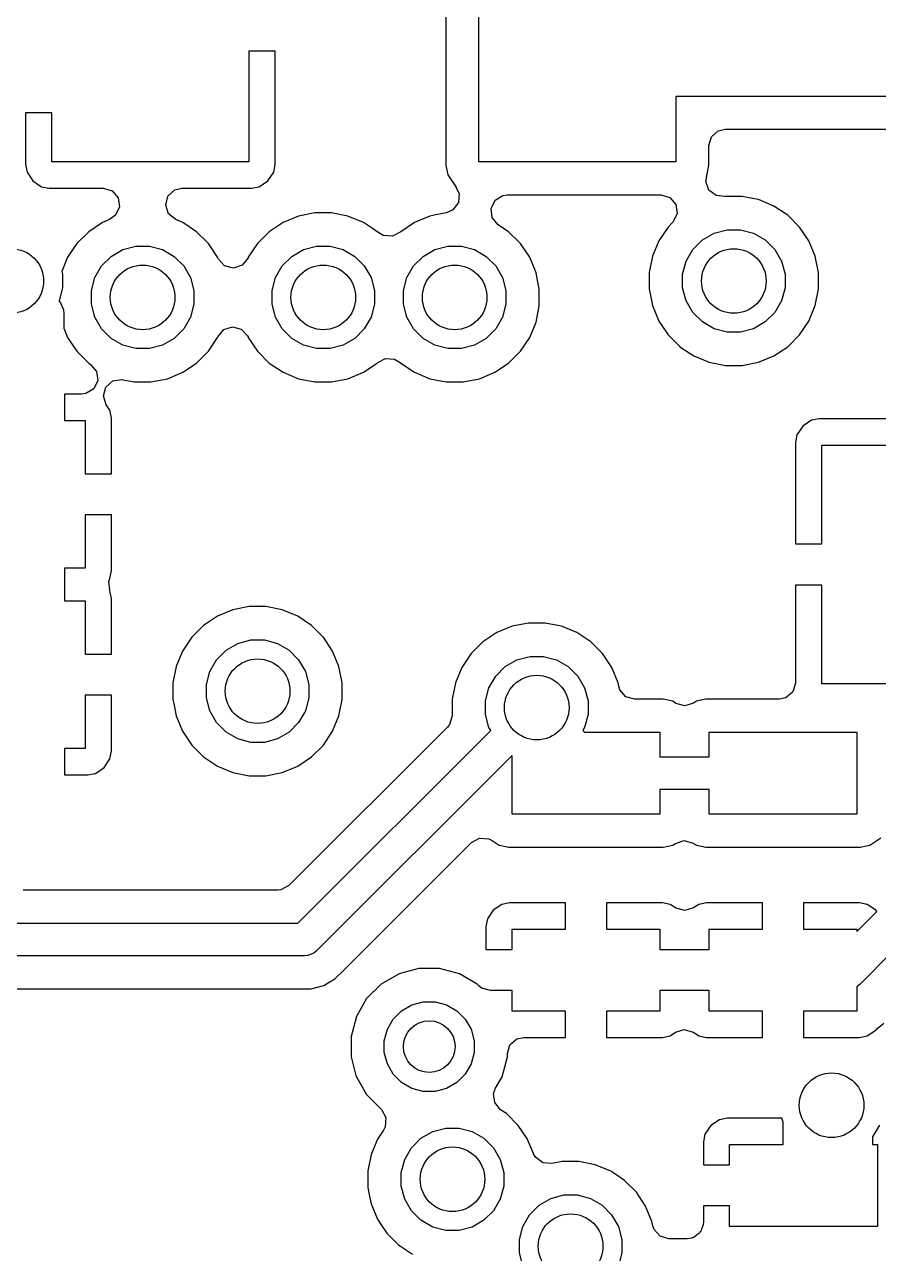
# Model space of a CAD drawing. Extents: x 3.09 to 4.62, y -6.46 to -3.15.
# Drawn here: x 3.9991 to 4.259, y -4.9513 to -4.5769 of the extents above; entities that cross this region are included whole.
import ezdxf

# ---------------------------------------------------------------- set-up
doc = ezdxf.new("R2010")
doc.units = 0
doc.header["$MEASUREMENT"] = 0
doc.layers.add('BLACK', color=7, linetype='CONTINUOUS')

msp = doc.modelspace()

# ---------------------------------------------------------------- linework, layer by layer
at = {"layer": 'BLACK', "linetype": 'CONTINUOUS'}
for p, q in [((4.12734, -4.53775), (4.12734, -4.61973)), ((4.13736, -4.61874), (4.13736, -4.53874)), ((4.07536, -4.58499), (4.06736, -4.58499)), ((4.06736, -4.58499), (4.06736, -4.61874)), ((4.07536, -4.61953), (4.07536, -4.58499)), ((4.30986, -4.59874), (4.19736, -4.59874)), ((4.19736, -4.59874), (4.19736, -4.61874)), ((4.00736, -4.60374), (3.99936, -4.60374)), ((3.99936, -4.60374), (3.99936, -4.61953)), ((4.00736, -4.61874), (4.00736, -4.60374)), ((4.20817, -4.61104), (4.21028, -4.60921)), ((4.21028, -4.60921), (4.21234, -4.60876)), ((4.21234, -4.60876), (4.31282, -4.60876)), ((4.20738, -4.61372), (4.20817, -4.61104)), ((4.20738, -4.61973), (4.20738, -4.61372)), ((3.99936, -4.61953), (3.99983, -4.62186)), ((4.06736, -4.61874), (4.00736, -4.61874)), ((4.0749, -4.62186), (4.07536, -4.61953)), ((4.07536, -4.61953), (4.07536, -4.61953)), ((4.12734, -4.61973), (4.12734, -4.61973)), ((4.12734, -4.61973), (4.12792, -4.62265)), ((4.19736, -4.61874), (4.13736, -4.61874)), ((4.20683, -4.6225), (4.20738, -4.61973)), ((3.99983, -4.62186), (4.00159, -4.62451)), ((4.00159, -4.62451), (4.00424, -4.62628)), ((4.07048, -4.62628), (4.07313, -4.62451)), ((4.07313, -4.62451), (4.0749, -4.62186)), ((4.12792, -4.62265), (4.13041, -4.62637)), ((4.2065, -4.62464), (4.20676, -4.62314)), ((4.20671, -4.62313), (4.20683, -4.6225)), ((4.20676, -4.62314), (4.20671, -4.62313)), ((4.00424, -4.62628), (4.00657, -4.62674)), ((4.00657, -4.62674), (4.00657, -4.62674)), ((4.00657, -4.62674), (4.02302, -4.62674)), ((4.02302, -4.62674), (4.02571, -4.62753)), ((4.02571, -4.62753), (4.02754, -4.62964)), ((4.04271, -4.62917), (4.04476, -4.62726)), ((4.04476, -4.62726), (4.04698, -4.62674)), ((4.04698, -4.62674), (4.06815, -4.62674)), ((4.06815, -4.62674), (4.07048, -4.62628)), ((4.06815, -4.62674), (4.06815, -4.62674)), ((4.13041, -4.62637), (4.13034, -4.62642)), ((4.13034, -4.62642), (4.13137, -4.62831)), ((4.13137, -4.62831), (4.13117, -4.6311)), ((4.20743, -4.62728), (4.2065, -4.62464)), ((4.20964, -4.62899), (4.20743, -4.62728)), ((4.02754, -4.62964), (4.02793, -4.63241)), ((4.04202, -4.63188), (4.04271, -4.62917)), ((4.0429, -4.63453), (4.04202, -4.63188)), ((4.13117, -4.6311), (4.12949, -4.63333)), ((4.14108, -4.63293), (4.14229, -4.63041)), ((4.14229, -4.63041), (4.14467, -4.62894)), ((4.14467, -4.62894), (4.14598, -4.62876)), ((4.14598, -4.62876), (4.19282, -4.62876)), ((4.19282, -4.62876), (4.1955, -4.62955)), ((4.1955, -4.62955), (4.19734, -4.63166)), ((4.19734, -4.63166), (4.19773, -4.63443)), ((4.21222, -4.62922), (4.20964, -4.62899)), ((4.21222, -4.62926), (4.21222, -4.62922)), ((4.2124, -4.62924), (4.21222, -4.62926)), ((4.21242, -4.62924), (4.2124, -4.62924)), ((4.21246, -4.62923), (4.21242, -4.62924)), ((4.21754, -4.62923), (4.21246, -4.62923)), ((4.21246, -4.62923), (4.21246, -4.62923)), ((4.2213, -4.62998), (4.21754, -4.62923)), ((4.21754, -4.62923), (4.21754, -4.62923)), ((4.22252, -4.63022), (4.2213, -4.62998)), ((4.22721, -4.63216), (4.22252, -4.63022)), ((4.02677, -4.63495), (4.02492, -4.63628)), ((4.02793, -4.63241), (4.02677, -4.63495)), ((4.04508, -4.63628), (4.0429, -4.63453)), ((4.08248, -4.63522), (4.07779, -4.63716)), ((4.08746, -4.63423), (4.08248, -4.63522)), ((4.08248, -4.63522), (4.08248, -4.63522)), ((4.09254, -4.63423), (4.08746, -4.63423)), ((4.08746, -4.63423), (4.08746, -4.63423)), ((4.09752, -4.63522), (4.09254, -4.63423)), ((4.09254, -4.63423), (4.09254, -4.63423)), ((4.10221, -4.63716), (4.09752, -4.63522)), ((4.09752, -4.63522), (4.09752, -4.63522)), ((4.12248, -4.63522), (4.11779, -4.63716)), ((4.12422, -4.63488), (4.12248, -4.63522)), ((4.12248, -4.63522), (4.12248, -4.63522)), ((4.12248, -4.63522), (4.12248, -4.63522)), ((4.12749, -4.63423), (4.12422, -4.63488)), ((4.12949, -4.63333), (4.12749, -4.63423)), ((4.14143, -4.6357), (4.14108, -4.63293)), ((4.14322, -4.63785), (4.14143, -4.6357)), ((4.19773, -4.63443), (4.19657, -4.63697)), ((4.22895, -4.63333), (4.22721, -4.63216)), ((4.23143, -4.63498), (4.22895, -4.63333)), ((4.23143, -4.63499), (4.23143, -4.63498)), ((4.23501, -4.63857), (4.23143, -4.63499)), ((4.02279, -4.63716), (4.01857, -4.63998)), ((4.02492, -4.63628), (4.02279, -4.63716)), ((4.04721, -4.63716), (4.04508, -4.63628)), ((4.05143, -4.63998), (4.04721, -4.63716)), ((4.07779, -4.63716), (4.07357, -4.63998)), ((4.10503, -4.63905), (4.10221, -4.63716)), ((4.10643, -4.63998), (4.10503, -4.63905)), ((4.11779, -4.63716), (4.11357, -4.63998)), ((4.14643, -4.63998), (4.14322, -4.63785)), ((4.19498, -4.63857), (4.19216, -4.64279)), ((4.19633, -4.63723), (4.19498, -4.63857)), ((4.19657, -4.63697), (4.19633, -4.63723)), ((4.20897, -4.64045), (4.21294, -4.63939)), ((4.21294, -4.63939), (4.21706, -4.63939)), ((4.21706, -4.63939), (4.22103, -4.64045)), ((4.23502, -4.63857), (4.23501, -4.63857)), ((4.23784, -4.64279), (4.23502, -4.63857)), ((4.01857, -4.63999), (4.01499, -4.64357)), ((4.01857, -4.63998), (4.01857, -4.63999)), ((4.05143, -4.63999), (4.05143, -4.63998)), ((4.05501, -4.64357), (4.05143, -4.63999)), ((4.07357, -4.63999), (4.06998, -4.64357)), ((4.07357, -4.63998), (4.07357, -4.63999)), ((4.10643, -4.63999), (4.10643, -4.63998)), ((4.10649, -4.64005), (4.10643, -4.63999)), ((4.10656, -4.64009), (4.10649, -4.64005)), ((4.10661, -4.64014), (4.10656, -4.64009)), ((4.10662, -4.64013), (4.10661, -4.64014)), ((4.10827, -4.64119), (4.10662, -4.64013)), ((4.11105, -4.64139), (4.10827, -4.64119)), ((4.11337, -4.64012), (4.11105, -4.64139)), ((4.11339, -4.64014), (4.11337, -4.64012)), ((4.11346, -4.64007), (4.11339, -4.64014)), ((4.11351, -4.64005), (4.11346, -4.64007)), ((4.11357, -4.63999), (4.11351, -4.64005)), ((4.11357, -4.63998), (4.11357, -4.63999)), ((4.14643, -4.63999), (4.14643, -4.63998)), ((4.15001, -4.64357), (4.14643, -4.63999)), ((4.19216, -4.64279), (4.19022, -4.64748)), ((4.20251, -4.64541), (4.20541, -4.64251)), ((4.20541, -4.64251), (4.20897, -4.64045)), ((4.22103, -4.64045), (4.22459, -4.64251)), ((4.22459, -4.64251), (4.22749, -4.64541)), ((4.23978, -4.64748), (4.23784, -4.64279)), ((4.01498, -4.64357), (4.01216, -4.64779)), ((4.01499, -4.64357), (4.01498, -4.64357)), ((4.02541, -4.64751), (4.02897, -4.64545)), ((4.02897, -4.64545), (4.03294, -4.64439)), ((4.03294, -4.64439), (4.03706, -4.64439)), ((4.03706, -4.64439), (4.04103, -4.64545)), ((4.04103, -4.64545), (4.04459, -4.64751)), ((4.05502, -4.64357), (4.05501, -4.64357)), ((4.05784, -4.64779), (4.05502, -4.64357)), ((4.06998, -4.64357), (4.06716, -4.64779)), ((4.06998, -4.64357), (4.06998, -4.64357)), ((4.08041, -4.64751), (4.08397, -4.64545)), ((4.08397, -4.64545), (4.08794, -4.64439)), ((4.08794, -4.64439), (4.09206, -4.64439)), ((4.09206, -4.64439), (4.09603, -4.64545)), ((4.09603, -4.64545), (4.09959, -4.64751)), ((4.12041, -4.64751), (4.12397, -4.64545)), ((4.12397, -4.64545), (4.12794, -4.64439)), ((4.12794, -4.64439), (4.13206, -4.64439)), ((4.13206, -4.64439), (4.13603, -4.64545)), ((4.13603, -4.64545), (4.13959, -4.64751)), ((4.15002, -4.64357), (4.15001, -4.64357)), ((4.15284, -4.64779), (4.15002, -4.64357)), ((4.20045, -4.64897), (4.20251, -4.64541)), ((4.22749, -4.64541), (4.22955, -4.64897)), ((4.01216, -4.64779), (4.01038, -4.65209)), ((4.02045, -4.65397), (4.02251, -4.65041)), ((4.02251, -4.65041), (4.02541, -4.64751)), ((4.04459, -4.64751), (4.04749, -4.65041)), ((4.04749, -4.65041), (4.04955, -4.65397)), ((4.05792, -4.64799), (4.05784, -4.64779)), ((4.05806, -4.64831), (4.05792, -4.64799)), ((4.05997, -4.65036), (4.05806, -4.64831)), ((4.06268, -4.65105), (4.05997, -4.65036)), ((4.06533, -4.65017), (4.06268, -4.65105)), ((4.06708, -4.64799), (4.06533, -4.65017)), ((4.06716, -4.64779), (4.06708, -4.64799)), ((4.07545, -4.65397), (4.07751, -4.65041)), ((4.07751, -4.65041), (4.08041, -4.64751)), ((4.09959, -4.64751), (4.10249, -4.65041)), ((4.10249, -4.65041), (4.10455, -4.65397)), ((4.11545, -4.65397), (4.11751, -4.65041)), ((4.11751, -4.65041), (4.12041, -4.64751)), ((4.13959, -4.64751), (4.14249, -4.65041)), ((4.14249, -4.65041), (4.14455, -4.65397)), ((4.15478, -4.65248), (4.15284, -4.64779)), ((4.19022, -4.64748), (4.18923, -4.65246)), ((4.19022, -4.64748), (4.19022, -4.64748)), ((4.19939, -4.65294), (4.20045, -4.64897)), ((4.22955, -4.64897), (4.23061, -4.65294)), ((4.24077, -4.65246), (4.23978, -4.64748)), ((4.01038, -4.65209), (4.01061, -4.65294)), ((4.01061, -4.65294), (4.01061, -4.65706)), ((4.01939, -4.65794), (4.02045, -4.65397)), ((4.04955, -4.65397), (4.05061, -4.65794)), ((4.07439, -4.65794), (4.07545, -4.65397)), ((4.10455, -4.65397), (4.10561, -4.65794)), ((4.11439, -4.65794), (4.11545, -4.65397)), ((4.14455, -4.65397), (4.14561, -4.65794)), ((4.15577, -4.65746), (4.15478, -4.65248)), ((4.18923, -4.65246), (4.18923, -4.65754)), ((4.19939, -4.65706), (4.19939, -4.65294)), ((4.23061, -4.65294), (4.23061, -4.65706)), ((4.24077, -4.65754), (4.24077, -4.65246)), ((4.01061, -4.65706), (4.00955, -4.66103)), ((4.01939, -4.66206), (4.01939, -4.65794)), ((4.05061, -4.65794), (4.05061, -4.66206)), ((4.07439, -4.66206), (4.07439, -4.65794)), ((4.10561, -4.65794), (4.10561, -4.66206)), ((4.11439, -4.66206), (4.11439, -4.65794)), ((4.14561, -4.65794), (4.14561, -4.66206)), ((4.15577, -4.66254), (4.15577, -4.65746)), ((4.18923, -4.65754), (4.18931, -4.65791)), ((4.18931, -4.65791), (4.19022, -4.66252)), ((4.20045, -4.66103), (4.19939, -4.65706)), ((4.23061, -4.65706), (4.22955, -4.66103)), ((4.23978, -4.66252), (4.24077, -4.65754)), ((4.00955, -4.66103), (4.00951, -4.66109)), ((4.00951, -4.66109), (4.00999, -4.66167)), ((4.00999, -4.66167), (4.01088, -4.66383)), ((4.20251, -4.66459), (4.20045, -4.66103)), ((4.22955, -4.66103), (4.22749, -4.66459)), ((4.01088, -4.66383), (4.011, -4.665)), ((4.011, -4.665), (4.011, -4.66939)), ((4.02045, -4.66603), (4.01939, -4.66206)), ((4.05061, -4.66206), (4.04955, -4.66603)), ((4.07545, -4.66603), (4.07439, -4.66206)), ((4.10561, -4.66206), (4.10455, -4.66603)), ((4.11545, -4.66603), (4.11439, -4.66206)), ((4.14561, -4.66206), (4.14455, -4.66603)), ((4.15478, -4.66752), (4.15577, -4.66254)), ((4.19022, -4.66252), (4.19216, -4.66721)), ((4.20541, -4.66749), (4.20251, -4.66459)), ((4.22749, -4.66459), (4.22459, -4.66749)), ((4.23784, -4.66721), (4.23978, -4.66252)), ((4.011, -4.66939), (4.01216, -4.67221)), ((4.02251, -4.66959), (4.02045, -4.66603)), ((4.04955, -4.66603), (4.04749, -4.66959)), ((4.05967, -4.66983), (4.06232, -4.66895)), ((4.06232, -4.66895), (4.06503, -4.66964)), ((4.07751, -4.66959), (4.07545, -4.66603)), ((4.10455, -4.66603), (4.10249, -4.66959)), ((4.11751, -4.66959), (4.11545, -4.66603)), ((4.14455, -4.66603), (4.14249, -4.66959)), ((4.15284, -4.67221), (4.15478, -4.66752)), ((4.19216, -4.66721), (4.19305, -4.66853)), ((4.19305, -4.66853), (4.19498, -4.67143)), ((4.20897, -4.66955), (4.20541, -4.66749)), ((4.22459, -4.66749), (4.22103, -4.66955)), ((4.23502, -4.67143), (4.23784, -4.66721)), ((4.01216, -4.67221), (4.01297, -4.67341)), ((4.02541, -4.67249), (4.02251, -4.66959)), ((4.02897, -4.67455), (4.02541, -4.67249)), ((4.04459, -4.67249), (4.04103, -4.67455)), ((4.04749, -4.66959), (4.04459, -4.67249)), ((4.05502, -4.67643), (4.05784, -4.67221)), ((4.05784, -4.67221), (4.05792, -4.67201)), ((4.05792, -4.67201), (4.05967, -4.66983)), ((4.06503, -4.66964), (4.06694, -4.67169)), ((4.06694, -4.67169), (4.06708, -4.67201)), ((4.06708, -4.67201), (4.06716, -4.67221)), ((4.06716, -4.67221), (4.06716, -4.67221)), ((4.06716, -4.67221), (4.06998, -4.67643)), ((4.08041, -4.67249), (4.07751, -4.66959)), ((4.08397, -4.67455), (4.08041, -4.67249)), ((4.09959, -4.67249), (4.09603, -4.67455)), ((4.10249, -4.66959), (4.09959, -4.67249)), ((4.12041, -4.67249), (4.11751, -4.66959)), ((4.12397, -4.67455), (4.12041, -4.67249)), ((4.13959, -4.67249), (4.13603, -4.67455)), ((4.14249, -4.66959), (4.13959, -4.67249)), ((4.15002, -4.67643), (4.15284, -4.67221)), ((4.19498, -4.67143), (4.19499, -4.67143)), ((4.19499, -4.67143), (4.19857, -4.67501)), ((4.21294, -4.67061), (4.20897, -4.66955)), ((4.21706, -4.67061), (4.21294, -4.67061)), ((4.22103, -4.66955), (4.21706, -4.67061)), ((4.23143, -4.67502), (4.23502, -4.67143)), ((4.01297, -4.67341), (4.01498, -4.67643)), ((4.01498, -4.67643), (4.01499, -4.67643)), ((4.01499, -4.67643), (4.01857, -4.68002)), ((4.03294, -4.67561), (4.02897, -4.67455)), ((4.03706, -4.67561), (4.03294, -4.67561)), ((4.04103, -4.67455), (4.03706, -4.67561)), ((4.05143, -4.68002), (4.05502, -4.67643)), ((4.06998, -4.67643), (4.06998, -4.67643)), ((4.06998, -4.67643), (4.07357, -4.68002)), ((4.08794, -4.67561), (4.08397, -4.67455)), ((4.09206, -4.67561), (4.08794, -4.67561)), ((4.09603, -4.67455), (4.09206, -4.67561)), ((4.12794, -4.67561), (4.12397, -4.67455)), ((4.13206, -4.67561), (4.12794, -4.67561)), ((4.13603, -4.67455), (4.13206, -4.67561)), ((4.14643, -4.68002), (4.15002, -4.67643)), ((4.19857, -4.67501), (4.19857, -4.67502)), ((4.19857, -4.67502), (4.20279, -4.67784)), ((4.22721, -4.67784), (4.23143, -4.67502)), ((4.01857, -4.68002), (4.01857, -4.68002)), ((4.01857, -4.68002), (4.01857, -4.68002)), ((4.01857, -4.68002), (4.01917, -4.68041)), ((4.01917, -4.68041), (4.02096, -4.68256)), ((4.04721, -4.68284), (4.05143, -4.68002)), ((4.07357, -4.68002), (4.07357, -4.68002)), ((4.07357, -4.68002), (4.07779, -4.68284)), ((4.10221, -4.68284), (4.10643, -4.68002)), ((4.10643, -4.68002), (4.10649, -4.67995)), ((4.10649, -4.67995), (4.10654, -4.67993)), ((4.10654, -4.67993), (4.10661, -4.67986)), ((4.10661, -4.67986), (4.10663, -4.67988)), ((4.10663, -4.67988), (4.10895, -4.67861)), ((4.10895, -4.67861), (4.11173, -4.67881)), ((4.11173, -4.67881), (4.11338, -4.67987)), ((4.11338, -4.67987), (4.11339, -4.67986)), ((4.11339, -4.67986), (4.11344, -4.67991)), ((4.11344, -4.67991), (4.11351, -4.67995)), ((4.11351, -4.67995), (4.11357, -4.68002)), ((4.11357, -4.68002), (4.11779, -4.68284)), ((4.14221, -4.68284), (4.14643, -4.68002)), ((4.20279, -4.67784), (4.20748, -4.67978)), ((4.20748, -4.67978), (4.21246, -4.68077)), ((4.21246, -4.68077), (4.21246, -4.68077)), ((4.21246, -4.68077), (4.21754, -4.68077)), ((4.21754, -4.68077), (4.22252, -4.67978)), ((4.21754, -4.68077), (4.21754, -4.68077)), ((4.22252, -4.67978), (4.22721, -4.67784)), ((4.02096, -4.68256), (4.02131, -4.68533)), ((4.04252, -4.68478), (4.04721, -4.68284)), ((4.07779, -4.68284), (4.08248, -4.68478)), ((4.09752, -4.68478), (4.10221, -4.68284)), ((4.11779, -4.68284), (4.12248, -4.68478)), ((4.13752, -4.68478), (4.14221, -4.68284)), ((4.02011, -4.68785), (4.01773, -4.68932)), ((4.02131, -4.68533), (4.02011, -4.68785)), ((4.02308, -4.69003), (4.02382, -4.68734)), ((4.02382, -4.68734), (4.0259, -4.68547)), ((4.0259, -4.68547), (4.02866, -4.68502)), ((4.02866, -4.68502), (4.02901, -4.68508)), ((4.02901, -4.68508), (4.03246, -4.68577)), ((4.03246, -4.68577), (4.03246, -4.68577)), ((4.03246, -4.68577), (4.03754, -4.68577)), ((4.03754, -4.68577), (4.04252, -4.68478)), ((4.03754, -4.68577), (4.03754, -4.68577)), ((4.08248, -4.68478), (4.08746, -4.68577)), ((4.08746, -4.68577), (4.08746, -4.68577)), ((4.08746, -4.68577), (4.09254, -4.68577)), ((4.09254, -4.68577), (4.09752, -4.68478)), ((4.09254, -4.68577), (4.09254, -4.68577)), ((4.12248, -4.68478), (4.12746, -4.68577)), ((4.12746, -4.68577), (4.12746, -4.68577)), ((4.12746, -4.68577), (4.13254, -4.68577)), ((4.13254, -4.68577), (4.13752, -4.68478)), ((4.13254, -4.68577), (4.13254, -4.68577)), ((4.01642, -4.6895), (4.01125, -4.6895)), ((4.01125, -4.6895), (4.01125, -4.6975)), ((4.01773, -4.68932), (4.01642, -4.6895)), ((4.02392, -4.6927), (4.02308, -4.69003)), ((4.02504, -4.69438), (4.02392, -4.6927)), ((4.0255, -4.69671), (4.02504, -4.69438)), ((4.01125, -4.6975), (4.0175, -4.6975)), ((4.0175, -4.6975), (4.0175, -4.71375)), ((4.0255, -4.70421), (4.0255, -4.69671)), ((4.0255, -4.69671), (4.0255, -4.69671)), ((4.23598, -4.69923), (4.23421, -4.70188)), ((4.23863, -4.69746), (4.23598, -4.69923)), ((4.24096, -4.697), (4.23863, -4.69746)), ((4.33972, -4.697), (4.24096, -4.697)), ((4.23421, -4.70188), (4.23375, -4.70421)), ((4.0255, -4.71375), (4.0255, -4.70421)), ((4.23375, -4.70421), (4.23375, -4.73515)), ((4.24175, -4.73515), (4.24175, -4.705)), ((4.24175, -4.705), (4.33288, -4.705)), ((4.0175, -4.71375), (4.0255, -4.71375)), ((4.0255, -4.72625), (4.0175, -4.72625)), ((4.0175, -4.72625), (4.0175, -4.7425)), ((4.0255, -4.74329), (4.0255, -4.72625)), ((4.23375, -4.73515), (4.24175, -4.73515)), ((4.0175, -4.7425), (4.01125, -4.7425)), ((4.01125, -4.7425), (4.01125, -4.7525)), ((4.02503, -4.74565), (4.0255, -4.74329)), ((4.0255, -4.74329), (4.0255, -4.74329)), ((4.02475, -4.74662), (4.02503, -4.74565)), ((4.02499, -4.74889), (4.02475, -4.74662)), ((4.24175, -4.74765), (4.23375, -4.74765)), ((4.23375, -4.74765), (4.23375, -4.77752)), ((4.24175, -4.7778), (4.24175, -4.74765)), ((4.02494, -4.7489), (4.02499, -4.74889)), ((4.0255, -4.75171), (4.02494, -4.7489)), ((4.0255, -4.76875), (4.0255, -4.75171)), ((4.0255, -4.75171), (4.0255, -4.75171)), ((4.01125, -4.7525), (4.0175, -4.7525)), ((4.0175, -4.7525), (4.0175, -4.76875)), ((4.06248, -4.75522), (4.05779, -4.75716)), ((4.06746, -4.75423), (4.06248, -4.75522)), ((4.06248, -4.75522), (4.06248, -4.75522)), ((4.07254, -4.75423), (4.06746, -4.75423)), ((4.06746, -4.75423), (4.06746, -4.75423)), ((4.07752, -4.75522), (4.07254, -4.75423)), ((4.07254, -4.75423), (4.07254, -4.75423)), ((4.08221, -4.75716), (4.07752, -4.75522)), ((4.05779, -4.75716), (4.05357, -4.75998)), ((4.08417, -4.75848), (4.08221, -4.75716)), ((4.08643, -4.75998), (4.08417, -4.75848)), ((4.15246, -4.75923), (4.14748, -4.76022)), ((4.15754, -4.75923), (4.15246, -4.75923)), ((4.15246, -4.75923), (4.15246, -4.75923)), ((4.16252, -4.76022), (4.15754, -4.75923)), ((4.15754, -4.75923), (4.15754, -4.75923)), ((4.05357, -4.75999), (4.04999, -4.76357)), ((4.05357, -4.75998), (4.05357, -4.75999)), ((4.08643, -4.75999), (4.08643, -4.75998)), ((4.09001, -4.76357), (4.08643, -4.75999)), ((4.14279, -4.76216), (4.13857, -4.76498)), ((4.14748, -4.76022), (4.14279, -4.76216)), ((4.14748, -4.76022), (4.14748, -4.76022)), ((4.16721, -4.76216), (4.16252, -4.76022)), ((4.16934, -4.76359), (4.16721, -4.76216)), ((4.04998, -4.76357), (4.04716, -4.76779)), ((4.04999, -4.76357), (4.04998, -4.76357)), ((4.06041, -4.76751), (4.06397, -4.76545)), ((4.06397, -4.76545), (4.06794, -4.76439)), ((4.06794, -4.76439), (4.07206, -4.76439)), ((4.07206, -4.76439), (4.07603, -4.76545)), ((4.07603, -4.76545), (4.07959, -4.76751)), ((4.09002, -4.76357), (4.09001, -4.76357)), ((4.09284, -4.76779), (4.09002, -4.76357)), ((4.13857, -4.76499), (4.13499, -4.76857)), ((4.13857, -4.76498), (4.13857, -4.76499)), ((4.17143, -4.76498), (4.16934, -4.76359)), ((4.17143, -4.76499), (4.17143, -4.76498)), ((4.17501, -4.76857), (4.17143, -4.76499)), ((4.0175, -4.76875), (4.0255, -4.76875)), ((4.04716, -4.76779), (4.04522, -4.77248)), ((4.05545, -4.77397), (4.05751, -4.77041)), ((4.05751, -4.77041), (4.06041, -4.76751)), ((4.07959, -4.76751), (4.08249, -4.77041)), ((4.08249, -4.77041), (4.08455, -4.77397)), ((4.09478, -4.77248), (4.09284, -4.76779)), ((4.13498, -4.76857), (4.13216, -4.77279)), ((4.13499, -4.76857), (4.13498, -4.76857)), ((4.14541, -4.77251), (4.14897, -4.77045)), ((4.14897, -4.77045), (4.15294, -4.76939)), ((4.15294, -4.76939), (4.15706, -4.76939)), ((4.15706, -4.76939), (4.16103, -4.77045)), ((4.16103, -4.77045), (4.16459, -4.77251)), ((4.17502, -4.76857), (4.17501, -4.76857)), ((4.17784, -4.77279), (4.17502, -4.76857)), ((4.04522, -4.77248), (4.04423, -4.77746)), ((4.04522, -4.77248), (4.04522, -4.77248)), ((4.05439, -4.77794), (4.05545, -4.77397)), ((4.08455, -4.77397), (4.08561, -4.77794)), ((4.09577, -4.77746), (4.09478, -4.77248)), ((4.13216, -4.77279), (4.13022, -4.77748)), ((4.14251, -4.77541), (4.14541, -4.77251)), ((4.16459, -4.77251), (4.16749, -4.77541)), ((4.17978, -4.77748), (4.17784, -4.77279)), ((4.04423, -4.77746), (4.04423, -4.78254)), ((4.05439, -4.78206), (4.05439, -4.77794)), ((4.08561, -4.77794), (4.08561, -4.78206)), ((4.09577, -4.78254), (4.09577, -4.77746)), ((4.13022, -4.77748), (4.12923, -4.78246)), ((4.13022, -4.77748), (4.13022, -4.77748)), ((4.14045, -4.77897), (4.14251, -4.77541)), ((4.16749, -4.77541), (4.16955, -4.77897)), ((4.17988, -4.778), (4.17978, -4.77748)), ((4.17998, -4.77849), (4.17988, -4.778)), ((4.23375, -4.77752), (4.23296, -4.7802)), ((4.34375, -4.7778), (4.24175, -4.7778)), ((4.0255, -4.78125), (4.0175, -4.78125)), ((4.0175, -4.78125), (4.0175, -4.7975)), ((4.0255, -4.79829), (4.0255, -4.78125)), ((4.13939, -4.78294), (4.14045, -4.77897)), ((4.16955, -4.77897), (4.17061, -4.78294)), ((4.18033, -4.77958), (4.17998, -4.77849)), ((4.18216, -4.78169), (4.18033, -4.77958)), ((4.18484, -4.78248), (4.18216, -4.78169)), ((4.23296, -4.7802), (4.23085, -4.78203)), ((4.04423, -4.78254), (4.04447, -4.78371)), ((4.04447, -4.78371), (4.04522, -4.78752)), ((4.05545, -4.78603), (4.05439, -4.78206)), ((4.08561, -4.78206), (4.08455, -4.78603)), ((4.09478, -4.78752), (4.09577, -4.78254)), ((4.12923, -4.78246), (4.12923, -4.78747)), ((4.13939, -4.78706), (4.13939, -4.78294)), ((4.17061, -4.78294), (4.17061, -4.78706)), ((4.19349, -4.78248), (4.18484, -4.78248)), ((4.19641, -4.78306), (4.19349, -4.78248)), ((4.19349, -4.78248), (4.19349, -4.78248)), ((4.19724, -4.78362), (4.19641, -4.78306)), ((4.19739, -4.78371), (4.19724, -4.78362)), ((4.20009, -4.78445), (4.19739, -4.78371)), ((4.20276, -4.78362), (4.20009, -4.78445)), ((4.20359, -4.78306), (4.20276, -4.78362)), ((4.20651, -4.78248), (4.20359, -4.78306)), ((4.22879, -4.78248), (4.20651, -4.78248)), ((4.20651, -4.78248), (4.20651, -4.78248)), ((4.23085, -4.78203), (4.22879, -4.78248)), ((4.04522, -4.78752), (4.04716, -4.79221)), ((4.05751, -4.78959), (4.05545, -4.78603)), ((4.08455, -4.78603), (4.08249, -4.78959)), ((4.09284, -4.79221), (4.09478, -4.78752)), ((4.12923, -4.78747), (4.12844, -4.79015)), ((4.14045, -4.79103), (4.13939, -4.78706)), ((4.17061, -4.78706), (4.16955, -4.79103)), ((4.04716, -4.79221), (4.04855, -4.79427)), ((4.06041, -4.79249), (4.05751, -4.78959)), ((4.06397, -4.79455), (4.06041, -4.79249)), ((4.07959, -4.79249), (4.07603, -4.79455)), ((4.12778, -4.79098), (4.07955, -4.83921)), ((4.08249, -4.78959), (4.07959, -4.79249)), ((4.08225, -4.85068), (4.14098, -4.79195)), ((4.09002, -4.79643), (4.09284, -4.79221)), ((4.12844, -4.79015), (4.12778, -4.79098)), ((4.14098, -4.79195), (4.14045, -4.79103)), ((4.16955, -4.79103), (4.16902, -4.79195)), ((4.16902, -4.79195), (4.16957, -4.7925)), ((4.16957, -4.7925), (4.1925, -4.7925)), ((4.1925, -4.7925), (4.1925, -4.8)), ((4.2075, -4.8), (4.2075, -4.7925)), ((4.2075, -4.7925), (4.2525, -4.7925)), ((4.2525, -4.7925), (4.2525, -4.8175)), ((4.04855, -4.79427), (4.04998, -4.79643)), ((4.04998, -4.79643), (4.04999, -4.79643)), ((4.04999, -4.79643), (4.05357, -4.80001)), ((4.06794, -4.79561), (4.06397, -4.79455)), ((4.07206, -4.79561), (4.06794, -4.79561)), ((4.07603, -4.79455), (4.07206, -4.79561)), ((4.08643, -4.80002), (4.09002, -4.79643)), ((4.0175, -4.7975), (4.01125, -4.7975)), ((4.01125, -4.7975), (4.01125, -4.8055)), ((4.02504, -4.80062), (4.0255, -4.79829)), ((4.0255, -4.79829), (4.0255, -4.79829)), ((4.05357, -4.80001), (4.05357, -4.80002)), ((4.05357, -4.80002), (4.05779, -4.80284)), ((4.08221, -4.80284), (4.08643, -4.80002)), ((4.1475, -4.79957), (4.08786, -4.85921)), ((4.1475, -4.8175), (4.1475, -4.79957)), ((4.1925, -4.8), (4.2075, -4.8)), ((4.02062, -4.80504), (4.02327, -4.80327)), ((4.02327, -4.80327), (4.02504, -4.80062)), ((4.05779, -4.80284), (4.06248, -4.80478)), ((4.07752, -4.80478), (4.08221, -4.80284)), ((4.01125, -4.8055), (4.01829, -4.8055)), ((4.01829, -4.8055), (4.02062, -4.80504)), ((4.01829, -4.8055), (4.01829, -4.8055)), ((4.06248, -4.80478), (4.06746, -4.80577)), ((4.06746, -4.80577), (4.06746, -4.80577)), ((4.06746, -4.80577), (4.07254, -4.80577)), ((4.07254, -4.80577), (4.07752, -4.80478)), ((4.07254, -4.80577), (4.07254, -4.80577)), ((4.2075, -4.81), (4.1925, -4.81)), ((4.1925, -4.81), (4.1925, -4.8175)), ((4.2075, -4.8175), (4.2075, -4.81)), ((4.1925, -4.8175), (4.1475, -4.8175)), ((4.2525, -4.8175), (4.2075, -4.8175)), ((4.10953, -4.85171), (4.13514, -4.8261)), ((4.13514, -4.8261), (4.1376, -4.82476)), ((4.1376, -4.82476), (4.14039, -4.82496)), ((4.14039, -4.82496), (4.14141, -4.82548)), ((4.14141, -4.82548), (4.14359, -4.82694)), ((4.19641, -4.82694), (4.19724, -4.82638)), ((4.19724, -4.82638), (4.19991, -4.82555)), ((4.19991, -4.82555), (4.20261, -4.82628)), ((4.20261, -4.82628), (4.20276, -4.82638)), ((4.20276, -4.82638), (4.20359, -4.82694)), ((4.25641, -4.82694), (4.25972, -4.82472)), ((4.14359, -4.82694), (4.14359, -4.82694)), ((4.14359, -4.82694), (4.14651, -4.82752)), ((4.14651, -4.82752), (4.19349, -4.82752)), ((4.19349, -4.82752), (4.19543, -4.82713)), ((4.19349, -4.82752), (4.19349, -4.82752)), ((4.19349, -4.82752), (4.19349, -4.82752)), ((4.19543, -4.82713), (4.19641, -4.82694)), ((4.20359, -4.82694), (4.20359, -4.82694)), ((4.20359, -4.82694), (4.20651, -4.82752)), ((4.20651, -4.82752), (4.25349, -4.82752)), ((4.25349, -4.82752), (4.25543, -4.82713)), ((4.25349, -4.82752), (4.25349, -4.82752)), ((4.25349, -4.82752), (4.25349, -4.82752)), ((4.25543, -4.82713), (4.25641, -4.82694)), ((4.07604, -4.84066), (3.99858, -4.84066)), ((4.0771, -4.84055), (4.07604, -4.84066)), ((4.07955, -4.83921), (4.0771, -4.84055)), ((4.14438, -4.84496), (4.14173, -4.84673)), ((4.14671, -4.8445), (4.14438, -4.84496)), ((4.16375, -4.8445), (4.14671, -4.8445)), ((4.16375, -4.8525), (4.16375, -4.8445)), ((4.19329, -4.8445), (4.17625, -4.8445)), ((4.17625, -4.8445), (4.17625, -4.8525)), ((4.19562, -4.84496), (4.19329, -4.8445)), ((4.19724, -4.84605), (4.19562, -4.84496)), ((4.20438, -4.84496), (4.20276, -4.84605)), ((4.20671, -4.8445), (4.20438, -4.84496)), ((4.22375, -4.8445), (4.20671, -4.8445)), ((4.22375, -4.8525), (4.22375, -4.8445)), ((4.25329, -4.8445), (4.23625, -4.8445)), ((4.23625, -4.8445), (4.23625, -4.8525)), ((4.25562, -4.84496), (4.25329, -4.8445)), ((4.25827, -4.84673), (4.25562, -4.84496)), ((4.14173, -4.84673), (4.13996, -4.84938)), ((4.19739, -4.84614), (4.19724, -4.84605)), ((4.20009, -4.84688), (4.19739, -4.84614)), ((4.20276, -4.84605), (4.20009, -4.84688)), ((4.2525, -4.85322), (4.25855, -4.84716)), ((4.25855, -4.84716), (4.25827, -4.84673)), ((3.96448, -4.85068), (4.08225, -4.85068)), ((4.09634, -4.8649), (4.10953, -4.85171)), ((4.13996, -4.84938), (4.1395, -4.85171)), ((4.1395, -4.85171), (4.1395, -4.85875)), ((4.1475, -4.85875), (4.1475, -4.8525)), ((4.1475, -4.8525), (4.16375, -4.8525)), ((4.17625, -4.8525), (4.1925, -4.8525)), ((4.1925, -4.8525), (4.1925, -4.85875)), ((4.2075, -4.85875), (4.2075, -4.8525)), ((4.2075, -4.8525), (4.22375, -4.8525)), ((4.23625, -4.8525), (4.2525, -4.8525)), ((4.2525, -4.8525), (4.2525, -4.85322)), ((4.08604, -4.86027), (4.0853, -4.86058)), ((4.0871, -4.85984), (4.08604, -4.86027)), ((4.08786, -4.85921), (4.0871, -4.85984)), ((4.0871, -4.85984), (4.0871, -4.85984)), ((4.1395, -4.85875), (4.1475, -4.85875)), ((4.1925, -4.85875), (4.2075, -4.85875)), ((4.26312, -4.85957), (4.25344, -4.86924)), ((4.08432, -4.86068), (3.96448, -4.86068)), ((4.0853, -4.86058), (4.08432, -4.86068)), ((4.0853, -4.86058), (4.0853, -4.86058)), ((4.09184, -4.86868), (4.09354, -4.8677)), ((4.09354, -4.8677), (4.09634, -4.8649)), ((4.11306, -4.86614), (4.10763, -4.86927)), ((4.11452, -4.86575), (4.11306, -4.86614)), ((4.11306, -4.86614), (4.11306, -4.86614)), ((4.11911, -4.86452), (4.11452, -4.86575)), ((4.12538, -4.86452), (4.11911, -4.86452)), ((4.13143, -4.86614), (4.12538, -4.86452)), ((4.13686, -4.86927), (4.13143, -4.86614)), ((4.13143, -4.86614), (4.13143, -4.86614)), ((4.13143, -4.86614), (4.13143, -4.86614)), ((3.96569, -4.8707), (4.0863, -4.8707)), ((4.0863, -4.8707), (4.09012, -4.86968)), ((4.0863, -4.8707), (4.0863, -4.8707)), ((4.09012, -4.86968), (4.09184, -4.86868)), ((4.09012, -4.86968), (4.09012, -4.86968)), ((4.09012, -4.86968), (4.09012, -4.86968)), ((4.10763, -4.86927), (4.1032, -4.8737)), ((4.10763, -4.86927), (4.10763, -4.86927)), ((4.13739, -4.8698), (4.13686, -4.86927)), ((4.13686, -4.86927), (4.13686, -4.86927)), ((4.13821, -4.87046), (4.13739, -4.8698)), ((4.14089, -4.87125), (4.13821, -4.87046)), ((4.1475, -4.87125), (4.14089, -4.87125)), ((4.1475, -4.8775), (4.1475, -4.87125)), ((4.2075, -4.87125), (4.1925, -4.87125)), ((4.1925, -4.87125), (4.1925, -4.8775)), ((4.2075, -4.8775), (4.2075, -4.87125)), ((4.25253, -4.86999), (4.2525, -4.87)), ((4.2525, -4.87), (4.2525, -4.8775)), ((4.25344, -4.86924), (4.25253, -4.86999)), ((4.1032, -4.8737), (4.10007, -4.87913)), ((4.1032, -4.8737), (4.1032, -4.8737)), ((4.11697, -4.87558), (4.12045, -4.87465)), ((4.12045, -4.87465), (4.12404, -4.87465)), ((4.12404, -4.87465), (4.12752, -4.87558)), ((4.10007, -4.87913), (4.09845, -4.88518)), ((4.10007, -4.87913), (4.10007, -4.87913)), ((4.11131, -4.87993), (4.11386, -4.87738)), ((4.11386, -4.87738), (4.11697, -4.87558)), ((4.12752, -4.87558), (4.13063, -4.87738)), ((4.13063, -4.87738), (4.13318, -4.87993)), ((4.16375, -4.8775), (4.1475, -4.8775)), ((4.16375, -4.8855), (4.16375, -4.8775)), ((4.1925, -4.8775), (4.17625, -4.8775)), ((4.17625, -4.8775), (4.17625, -4.8855)), ((4.22375, -4.8775), (4.2075, -4.8775)), ((4.22375, -4.8855), (4.22375, -4.8775)), ((4.2525, -4.8775), (4.23625, -4.8775)), ((4.23625, -4.8775), (4.23625, -4.8855)), ((4.10952, -4.88304), (4.11131, -4.87993)), ((4.13318, -4.87993), (4.13498, -4.88304)), ((4.25827, -4.88327), (4.2585, -4.88292)), ((4.2585, -4.88292), (4.26065, -4.88112)), ((4.09845, -4.88518), (4.09845, -4.89145)), ((4.10858, -4.88652), (4.10952, -4.88304)), ((4.10858, -4.89011), (4.10858, -4.88652)), ((4.13498, -4.88304), (4.13591, -4.88652)), ((4.13591, -4.88652), (4.13591, -4.89011)), ((4.14683, -4.88778), (4.14895, -4.88595)), ((4.14895, -4.88595), (4.15101, -4.8855)), ((4.15101, -4.8855), (4.16375, -4.8855)), ((4.17625, -4.8855), (4.19329, -4.8855)), ((4.19329, -4.8855), (4.19562, -4.88504)), ((4.19329, -4.8855), (4.19329, -4.8855)), ((4.19562, -4.88504), (4.19724, -4.88395)), ((4.19724, -4.88395), (4.19991, -4.88312)), ((4.19991, -4.88312), (4.20261, -4.88386)), ((4.20261, -4.88386), (4.20276, -4.88395)), ((4.20276, -4.88395), (4.20438, -4.88504)), ((4.20438, -4.88504), (4.20671, -4.8855)), ((4.20671, -4.8855), (4.20671, -4.8855)), ((4.20671, -4.8855), (4.22375, -4.8855)), ((4.23625, -4.8855), (4.25329, -4.8855)), ((4.25329, -4.8855), (4.25562, -4.88504)), ((4.25329, -4.8855), (4.25329, -4.8855)), ((4.25562, -4.88504), (4.25827, -4.88327)), ((4.10952, -4.89359), (4.10858, -4.89011)), ((4.13591, -4.89011), (4.13498, -4.89359)), ((4.14605, -4.89046), (4.14683, -4.88778)), ((4.14605, -4.89145), (4.14605, -4.89046)), ((4.09845, -4.89145), (4.10006, -4.89748)), ((4.11131, -4.8967), (4.10952, -4.89359)), ((4.13498, -4.89359), (4.13318, -4.8967)), ((4.14442, -4.8975), (4.14605, -4.89145)), ((4.10006, -4.89748), (4.10007, -4.8975)), ((4.10007, -4.8975), (4.10007, -4.8975)), ((4.10007, -4.8975), (4.1032, -4.90293)), ((4.11386, -4.89925), (4.11131, -4.8967)), ((4.13318, -4.8967), (4.13063, -4.89925)), ((4.14245, -4.90093), (4.14442, -4.8975)), ((4.11697, -4.90105), (4.11386, -4.89925)), ((4.12045, -4.90198), (4.11697, -4.90105)), ((4.12752, -4.90105), (4.12404, -4.90198)), ((4.13063, -4.89925), (4.12752, -4.90105)), ((4.14184, -4.90261), (4.14245, -4.90093)), ((4.1032, -4.90293), (4.1032, -4.90293)), ((4.1032, -4.90293), (4.10775, -4.90748)), ((4.12404, -4.90198), (4.12045, -4.90198)), ((4.14219, -4.90539), (4.14184, -4.90261)), ((4.14399, -4.90753), (4.14219, -4.90539)), ((4.10775, -4.90748), (4.10909, -4.90993)), ((4.14577, -4.90872), (4.14399, -4.90753)), ((4.14935, -4.91231), (4.14577, -4.90872)), ((4.14577, -4.90872), (4.14577, -4.90872)), ((4.10889, -4.91272), (4.10837, -4.91374)), ((4.10909, -4.90993), (4.10889, -4.91272)), ((4.15217, -4.91653), (4.14935, -4.91231)), ((4.14935, -4.91231), (4.14935, -4.91231)), ((4.20795, -4.91236), (4.20618, -4.91501)), ((4.2106, -4.91059), (4.20795, -4.91236)), ((4.21293, -4.91013), (4.2106, -4.91059)), ((4.22966, -4.91013), (4.21293, -4.91013)), ((4.22997, -4.9113), (4.22966, -4.91013)), ((4.22997, -4.91813), (4.22997, -4.9113)), ((4.25931, -4.91221), (4.25726, -4.91576)), ((4.1065, -4.91653), (4.10456, -4.92122)), ((4.10837, -4.91374), (4.1065, -4.91653)), ((4.11685, -4.91915), (4.11975, -4.91624)), ((4.11975, -4.91624), (4.12331, -4.91419)), ((4.12331, -4.91419), (4.12728, -4.91312)), ((4.12728, -4.91312), (4.1314, -4.91312)), ((4.1314, -4.91312), (4.13537, -4.91419)), ((4.13537, -4.91419), (4.13893, -4.91624)), ((4.13893, -4.91624), (4.14183, -4.91915)), ((4.15251, -4.91734), (4.15217, -4.91653)), ((4.20618, -4.91501), (4.20572, -4.91734)), ((4.25726, -4.91576), (4.25726, -4.91813)), ((4.11479, -4.92271), (4.11685, -4.91915)), ((4.14183, -4.91915), (4.14389, -4.92271)), ((4.15397, -4.92087), (4.15251, -4.91734)), ((4.20572, -4.91734), (4.20572, -4.92438)), ((4.21372, -4.92438), (4.21372, -4.91813)), ((4.21372, -4.91813), (4.22997, -4.91813)), ((4.25726, -4.91813), (4.25872, -4.91813)), ((4.25872, -4.91813), (4.25872, -4.94313)), ((4.10456, -4.92122), (4.10357, -4.9262)), ((4.10456, -4.92122), (4.10456, -4.92122)), ((4.11373, -4.92668), (4.11479, -4.92271)), ((4.14389, -4.92271), (4.14495, -4.92668)), ((4.15403, -4.92102), (4.15397, -4.92087)), ((4.15459, -4.92202), (4.15403, -4.92102)), ((4.1568, -4.92373), (4.15459, -4.92202)), ((4.15958, -4.92398), (4.1568, -4.92373)), ((4.16277, -4.92335), (4.15958, -4.92398)), ((4.16784, -4.92335), (4.16277, -4.92335)), ((4.16277, -4.92335), (4.16277, -4.92335)), ((4.17282, -4.92434), (4.16784, -4.92335)), ((4.16784, -4.92335), (4.16784, -4.92335)), ((4.10357, -4.9262), (4.10357, -4.93127)), ((4.11373, -4.93079), (4.11373, -4.92668)), ((4.14495, -4.92668), (4.14495, -4.93079)), ((4.17751, -4.92628), (4.17282, -4.92434)), ((4.17936, -4.92752), (4.17751, -4.92628)), ((4.18173, -4.9291), (4.17936, -4.92752)), ((4.20572, -4.92438), (4.21372, -4.92438)), ((4.10357, -4.93127), (4.1041, -4.93392)), ((4.11479, -4.93476), (4.11373, -4.93079)), ((4.14495, -4.93079), (4.14389, -4.93476)), ((4.18532, -4.93269), (4.18173, -4.9291)), ((4.18173, -4.9291), (4.18173, -4.9291)), ((4.1041, -4.93392), (4.10456, -4.93625)), ((4.11685, -4.93832), (4.11479, -4.93476)), ((4.14389, -4.93476), (4.14183, -4.93832)), ((4.15572, -4.93662), (4.15928, -4.93457)), ((4.15928, -4.93457), (4.16325, -4.9335)), ((4.16325, -4.9335), (4.16736, -4.9335)), ((4.16736, -4.9335), (4.17133, -4.93457)), ((4.17133, -4.93457), (4.17489, -4.93662)), ((4.18814, -4.93691), (4.18532, -4.93269)), ((4.18532, -4.93269), (4.18532, -4.93269)), ((4.10456, -4.93625), (4.1065, -4.94094)), ((4.11975, -4.94123), (4.11685, -4.93832)), ((4.14183, -4.93832), (4.13893, -4.94123)), ((4.15281, -4.93953), (4.15572, -4.93662)), ((4.17489, -4.93662), (4.1778, -4.93953)), ((4.19008, -4.9416), (4.18814, -4.93691)), ((4.21372, -4.93688), (4.20572, -4.93688)), ((4.20572, -4.93688), (4.20572, -4.94194)), ((4.21372, -4.94313), (4.21372, -4.93688)), ((4.1065, -4.94094), (4.10765, -4.94265)), ((4.10765, -4.94265), (4.10932, -4.94516)), ((4.12331, -4.94329), (4.11975, -4.94123)), ((4.13893, -4.94123), (4.13537, -4.94329)), ((4.15076, -4.94309), (4.15281, -4.93953)), ((4.1778, -4.93953), (4.17985, -4.94309)), ((4.19034, -4.94291), (4.19008, -4.9416)), ((4.20567, -4.94265), (4.20523, -4.94361)), ((4.20572, -4.94194), (4.20562, -4.94229)), ((4.20562, -4.94229), (4.20567, -4.94265)), ((4.10932, -4.94516), (4.10932, -4.94516)), ((4.10932, -4.94516), (4.11291, -4.94875)), ((4.12728, -4.94435), (4.12331, -4.94329)), ((4.1314, -4.94435), (4.12728, -4.94435)), ((4.13537, -4.94329), (4.1314, -4.94435)), ((4.14969, -4.94706), (4.15076, -4.94309)), ((4.17985, -4.94309), (4.18092, -4.94706)), ((4.1907, -4.94401), (4.19034, -4.94291)), ((4.19253, -4.94612), (4.1907, -4.94401)), ((4.19521, -4.94691), (4.19253, -4.94612)), ((4.2024, -4.94655), (4.20216, -4.9467)), ((4.20282, -4.94646), (4.2024, -4.94655)), ((4.20362, -4.94576), (4.20282, -4.94646)), ((4.20451, -4.94519), (4.20362, -4.94576)), ((4.20466, -4.94486), (4.20451, -4.94519)), ((4.20493, -4.94463), (4.20466, -4.94486)), ((4.20523, -4.94361), (4.20493, -4.94463)), ((4.23622, -4.94313), (4.21372, -4.94313)), ((4.24259, -4.94313), (4.23622, -4.94313)), ((4.25872, -4.94313), (4.24259, -4.94313)), ((4.11291, -4.94875), (4.11291, -4.94875)), ((4.11291, -4.94875), (4.11713, -4.95157)), ((4.14969, -4.95117), (4.14969, -4.94706)), ((4.18092, -4.94706), (4.18092, -4.95117)), ((4.20076, -4.94691), (4.19521, -4.94691)), ((4.20216, -4.9467), (4.20076, -4.94691)), ((4.15076, -4.95514), (4.14969, -4.95117)), ((4.18092, -4.95117), (4.17985, -4.95514))]:
    msp.add_line(p, q, dxfattribs=at)
at = {"layer": 'BLACK'}
for centre, radius in [((3.995, -4.655), 0.00984), ((4.215, -4.655), 0.00984), ((4.035, -4.66), 0.00984), ((4.09, -4.66), 0.00984), ((4.13, -4.66), 0.00984), ((4.07, -4.78), 0.00984), ((4.155, -4.785), 0.00984), ((4.12225, -4.88831), 0.00787), ((4.24476, -4.90618), 0.00984), ((4.12934, -4.92874), 0.00984), ((4.1653, -4.94912), 0.00984)]:
    msp.add_circle(centre, radius, dxfattribs=at)

doc.saveas('drawing.dxf')
